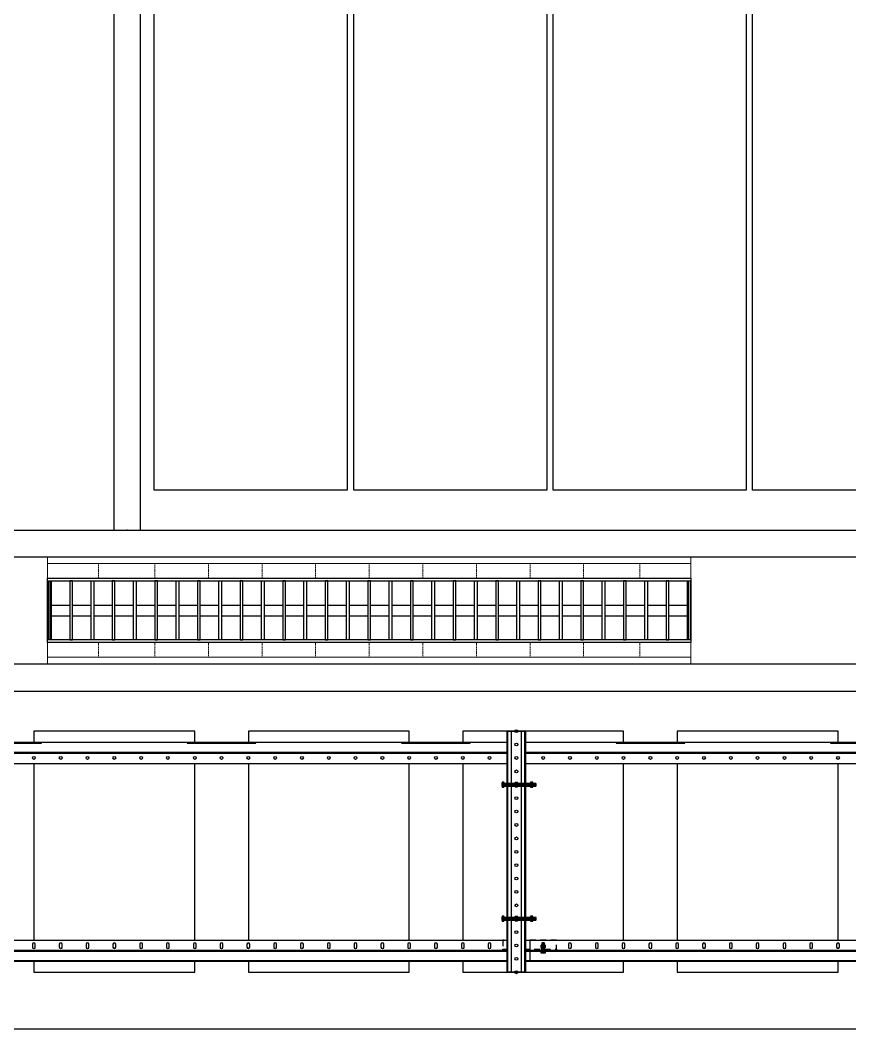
# Model space of a CAD drawing. Header units: millimetres. Extents: x -962357 to -591296, y -223672 to 59420.
# Drawn here: x -730956 to -729408, y -175224 to -173342 of the extents above; entities that cross this region are included whole.
import ezdxf

# ---------------------------------------------------------------- set-up
doc = ezdxf.new("R2010")
doc.units = ezdxf.units.MM
doc.linetypes.add('DPA_Hidden 50', pattern=[3, 2, -1])
doc.linetypes.add('TA_HL_003.00000', pattern=[19.5, 10.65, -8.85])
for name, color, linetype in [('000 - H A T C H', 8, 'Continuous'), ('000 - WIPEOUT', 250, 'Continuous'), ('001 - ASCESSORIES', 251, 'Continuous'), ('A04_TUBE SERIES', 2, 'Continuous'), ('A11_ALU.SOLID SHEET', 2, 'Continuous')]:
    doc.layers.add(name, color=color, linetype=linetype)
doc.layers.add('A-GLAZ-CURT', color=2, linetype='Continuous', lineweight=9)
pattern_1 = [(110, (-0.5, 0), (-0.939693, -0.34202), []), (110, (-0.2012, 0.6409), (-0.939693, -0.34202), [1.25, -0.25, 0, -0.25])]

# ---------------------------------------------------------------- blocks, each defined once
blk = doc.blocks.new('*U4621')
at = {"color": 1}
blk.add_wipeout([(600, -60), (-600, -60), (-600, 60), (600, 60)], dxfattribs=at).dxf.layer = '000 - WIPEOUT'
at = {"layer": '001 - ASCESSORIES', "color": 0}
blk.add_lwpolyline([(600, -60), (-600, -60), (-600, 60), (600, 60)], close=True, dxfattribs=at)
at = {"layer": '001 - ASCESSORIES'}
for points in [[(-593.5, -55), (-598.5, -55), (-598.5, 55), (-593.5, 55)], [(595, -55), (-595, -55), (-595, 55), (595, 55)], [(-558.8, -55), (-553.8, -55), (-553.8, 55), (-558.8, 55)], [(-514, -55), (-519, -55), (-519, 55), (-514, 55)], [(-479.3, -55), (-474.3, -55), (-474.3, 55), (-479.3, 55)], [(-434.6, -55), (-439.6, -55), (-439.6, 55), (-434.6, 55)], [(-399.8, -55), (-394.8, -55), (-394.8, 55), (-399.8, 55)], [(-355.1, -55), (-360.1, -55), (-360.1, 55), (-355.1, 55)], [(-320.4, -55), (-315.4, -55), (-315.4, 55), (-320.4, 55)], [(-275.6, -55), (-280.6, -55), (-280.6, 55), (-275.6, 55)], [(-240.9, -55), (-235.9, -55), (-235.9, 55), (-240.9, 55)], [(-196.2, -55), (-201.2, -55), (-201.2, 55), (-196.2, 55)], [(-161.4, -55), (-156.4, -55), (-156.4, 55), (-161.4, 55)], [(-116.7, -55), (-121.7, -55), (-121.7, 55), (-116.7, 55)], [(-82, -55), (-77, -55), (-77, 55), (-82, 55)], [(-37.2, -55), (-42.2, -55), (-42.2, 55), (-37.2, 55)], [(-2.5, -55), (2.5, -55), (2.5, 55), (-2.5, 55)], [(42.2, -55), (37.2, -55), (37.2, 55), (42.2, 55)], [(77, -55), (82, -55), (82, 55), (77, 55)], [(121.7, -55), (116.7, -55), (116.7, 55), (121.7, 55)], [(156.4, -55), (161.4, -55), (161.4, 55), (156.4, 55)], [(201.2, -55), (196.2, -55), (196.2, 55), (201.2, 55)], [(235.9, -55), (240.9, -55), (240.9, 55), (235.9, 55)], [(280.6, -55), (275.6, -55), (275.6, 55), (280.6, 55)], [(315.4, -55), (320.4, -55), (320.4, 55), (315.4, 55)], [(360.1, -55), (355.1, -55), (355.1, 55), (360.1, 55)], [(394.8, -55), (399.8, -55), (399.8, 55), (394.8, 55)], [(439.6, -55), (434.6, -55), (434.6, 55), (439.6, 55)], [(474.3, -55), (479.3, -55), (479.3, 55), (474.3, 55)], [(519, -55), (514, -55), (514, 55), (519, 55)], [(553.8, -55), (558.8, -55), (558.8, 55), (553.8, 55)], [(598.5, -55), (593.5, -55), (593.5, 55), (598.5, 55)]]:
    blk.add_lwpolyline(points, close=True, dxfattribs=at)
for points in [[(-593.5, 10), (-558.8, 10)], [(-553.8, 10), (-519, 10)], [(-514, 10), (-479.3, 10)], [(-474.3, 10), (-439.6, 10)], [(-434.6, 10), (-399.8, 10)], [(-394.8, 10), (-360.1, 10)], [(-355.1, 10), (-320.4, 10)], [(-315.4, 10), (-280.6, 10)], [(-275.6, 10), (-240.9, 10)], [(-235.9, 10), (-201.2, 10)], [(-196.2, 10), (-161.4, 10)], [(-156.4, 10), (-121.7, 10)], [(-116.7, 10), (-82, 10)], [(-77, 10), (-42.2, 10)], [(-37.2, 10), (-2.5, 10)], [(2.5, 10), (37.2, 10)], [(42.2, 10), (77, 10)], [(82, 10), (116.7, 10)], [(121.7, 10), (156.4, 10)], [(161.4, 10), (196.2, 10)], [(201.2, 10), (235.9, 10)], [(240.9, 10), (275.6, 10)], [(280.6, 10), (315.4, 10)], [(320.4, 10), (355.1, 10)], [(360.1, 10), (394.8, 10)], [(399.8, 10), (434.6, 10)], [(439.6, 10), (474.3, 10)], [(479.3, 10), (514, 10)], [(519, 10), (553.8, 10)], [(558.8, 10), (593.5, 10)], [(-593.5, -10), (-558.8, -10)], [(-553.8, -10), (-519, -10)], [(-514, -10), (-479.3, -10)], [(-474.3, -10), (-439.6, -10)], [(-434.6, -10), (-399.8, -10)], [(-394.8, -10), (-360.1, -10)], [(-355.1, -10), (-320.4, -10)], [(-315.4, -10), (-280.6, -10)], [(-275.6, -10), (-240.9, -10)], [(-235.9, -10), (-201.2, -10)], [(-196.2, -10), (-161.4, -10)], [(-156.4, -10), (-121.7, -10)], [(-116.7, -10), (-82, -10)], [(-77, -10), (-42.2, -10)], [(-37.2, -10), (-2.5, -10)], [(2.5, -10), (37.2, -10)], [(42.2, -10), (77, -10)], [(82, -10), (116.7, -10)], [(121.7, -10), (156.4, -10)], [(161.4, -10), (196.2, -10)], [(201.2, -10), (235.9, -10)], [(240.9, -10), (275.6, -10)], [(280.6, -10), (315.4, -10)], [(320.4, -10), (355.1, -10)], [(360.1, -10), (394.8, -10)], [(399.8, -10), (434.6, -10)], [(439.6, -10), (474.3, -10)], [(479.3, -10), (514, -10)], [(519, -10), (553.8, -10)], [(558.8, -10), (593.5, -10)]]:
    blk.add_lwpolyline(points, dxfattribs=at)
blk = doc.blocks.new('*U4823')
blk.add_attdef('EXTR.OVL-LENGTH_', (-25, -59.1), '', height=5)
blk.add_wipeout([(-25, 25), (25, -25), (25, 15671.5), (-25, 15621.5)]).dxf.layer = '000 - WIPEOUT'
at = {"layer": 'A04_TUBE SERIES', "color": 0}
blk.add_lwpolyline([(-25, 25), (25, -25), (25, 15671.5), (-25, 15621.5)], close=True, dxfattribs=at)
blk = doc.blocks.new('*U4826')
blk.add_attdef('EXTR.OVL-LENGTH_', (-25, -59.1), '', height=5)
blk.add_wipeout([(-25, 25), (25, -25), (25, 15165.5), (-25, 15115.5)]).dxf.layer = '000 - WIPEOUT'
at = {"layer": 'A04_TUBE SERIES', "color": 0}
blk.add_lwpolyline([(-25, 25), (25, -25), (25, 15165.5), (-25, 15115.5)], close=True, dxfattribs=at)
blk = doc.blocks.new('*U4830')
blk.add_attdef('EXTR.OVL-LENGTH_', (-25, -59.1), '', height=5)
blk.add_wipeout([(-25, 0), (25, 0), (25, 1900), (-25, 1900)]).dxf.layer = '000 - WIPEOUT'
blk.add_point((0, 0))
at = {"layer": 'A04_TUBE SERIES', "color": 0}
blk.add_lwpolyline([(-25, 0), (25, 0), (25, 1900), (-25, 1900)], close=True, dxfattribs=at)
blk = doc.blocks.new('*U4729')
at = {"color": 6}
blk.add_point((-37.5, 0), dxfattribs=at)
at = {"color": 3}
for points in [[(-875, 924), (875, 924), (875, 564), (-875, 564)], [(-875, 552), (875, 552), (875, 192), (-875, 192)], [(-875, -192), (875, -192), (875, -552), (-875, -552)], [(-875, -564), (875, -564), (875, -924), (-875, -924)]]:
    blk.add_wipeout(points, dxfattribs=at).dxf.layer = '000 - WIPEOUT'
at = {"layer": 'A11_ALU.SOLID SHEET', "color": 0, "linetype": 'ByBlock'}
for points in [[(875, 564), (-875, 564), (-875, 924), (875, 924)], [(875, 192), (-875, 192), (-875, 552), (875, 552)], [(875, -552), (-875, -552), (-875, -192), (875, -192)], [(875, -924), (-875, -924), (-875, -564), (875, -564)]]:
    blk.add_lwpolyline(points, close=True, dxfattribs=at)
at = {"color": 3}
blk.add_wipeout([(-875, 180), (875, 180), (875, -180), (-875, -180)], dxfattribs=at).dxf.layer = '000 - WIPEOUT'
at = {"layer": 'A11_ALU.SOLID SHEET', "color": 0, "linetype": 'ByBlock'}
blk.add_lwpolyline([(875, -180), (-875, -180), (-875, 180), (875, 180)], close=True, dxfattribs=at)
blk = doc.blocks.new('*U4836')
at = {"layer": 'A04_TUBE SERIES', "color": 0, "linetype": 'ByBlock', "xscale": -1, "rotation": 90}
blk.add_blockref('*U4826', (15418.5, 275), dxfattribs=at)
at = {"layer": 'A04_TUBE SERIES', "color": 0, "linetype": 'ByBlock', "rotation": 270}
blk.add_blockref('*U4823', (25, 25), dxfattribs=at)
at = {"layer": 'A11_ALU.SOLID SHEET', "color": 0, "linetype": 'ByBlock', "rotation": 90}
blk.add_blockref('*U4729', (14446.75, 1250), dxfattribs=at)
at = {"layer": 'A04_TUBE SERIES', "color": 0, "linetype": 'ByBlock'}
blk.add_blockref('*U4830', (13472, 300), dxfattribs=at)
blk = doc.blocks.new('*U4864')
at = {"color": 3}
for points in [[(-225, -5450), (225, -5450), (225, -5750), (-225, -5750)], [(-225, -5850), (225, -5850), (225, -6150), (-225, -6150)], [(-225, -6250), (225, -6250), (225, -6550), (-225, -6550)], [(-225, -6650), (225, -6650), (225, -6950), (-225, -6950)]]:
    blk.add_wipeout(points, dxfattribs=at).dxf.layer = '000 - WIPEOUT'
at = {"layer": 'A11_ALU.SOLID SHEET', "color": 0, "linetype": 'ByBlock'}
for points in [[(-225, -5750), (225, -5750), (225, -5450), (-225, -5450)], [(-225, -6150), (225, -6150), (225, -5850), (-225, -5850)], [(-225, -6550), (225, -6550), (225, -6250), (-225, -6250)], [(-225, -6950), (225, -6950), (225, -6650), (-225, -6650)]]:
    blk.add_lwpolyline(points, close=True, dxfattribs=at)
blk = doc.blocks.new('000 - ASSCESSORIES_FAMELINE_GALV.BRACKET_FITTING_Z-PROFILE_HR-02B_TOP_VIEW')
blk.add_wipeout([(-1200, 39), (1200, 39), (1200, 0), (-1200, 0)]).dxf.layer = '000 - WIPEOUT'
at = {"layer": '001 - ASCESSORIES', "linetype": 'ByBlock'}
blk.add_line((1200, 20.2), (-1200, 20.2), dxfattribs=at)
at = {"layer": '001 - ASCESSORIES'}
blk.add_line((1200, 19), (-1200, 19), dxfattribs=at)
at = {"layer": '001 - ASCESSORIES', "color": 0}
blk.add_lwpolyline([(-1200, 39), (-1200, 19), (1200, 19), (1200, 39)], close=True, dxfattribs=at)
at = {"layer": '001 - ASCESSORIES'}
blk.add_lwpolyline([(-1200, 19), (-1200, 0), (1200, 0), (1200, 19)], close=True, dxfattribs=at)
at = {"layer": '001 - ASCESSORIES', "color": 2}
for points in [[(-864.1, 1.2), (-864.1, 0), (-735.9, 0), (-735.9, 1.2)], [(-464.1, 1.2), (-464.1, 0), (-335.9, 0), (-335.9, 1.2)], [(-64.1, 1.2), (-64.1, 0), (64.1, 0), (64.1, 1.2)], [(335.9, 1.2), (335.9, 0), (464.1, 0), (464.1, 1.2)], [(735.9, 1.2), (735.9, 0), (864.1, 0), (864.1, 1.2)]]:
    blk.add_lwpolyline(points, close=True, dxfattribs=at)
at = {"layer": '001 - ASCESSORIES'}
for centre in [(-750, 29), (-700, 29), (-650, 29), (-600, 29), (-550, 29), (-500, 29), (-450, 29), (-400, 29), (-350, 29), (-300, 29), (-250, 29), (-200, 29), (-150, 29), (-100, 29), (-50, 29), (0, 29), (50, 29), (100, 29), (150, 29), (200, 29), (250, 29), (300, 29), (350, 29), (400, 29), (450, 29), (500, 29), (550, 29), (600, 29), (650, 29), (700, 29), (750, 29)]:
    blk.add_circle(centre, 2.6, dxfattribs=at)
blk = doc.blocks.new('*U4922')
at = {"layer": '001 - ASCESSORIES', "color": 0, "linetype": 'ByBlock'}
blk.add_blockref('000 - ASSCESSORIES_FAMELINE_GALV.BRACKET_FITTING_Z-PROFILE_HR-02B_TOP_VIEW', (-6000, -39), dxfattribs=at)
blk = doc.blocks.new('000 - ASSCESSORIES_FAMELINE_GALV.BRACKET_FITTING_Z-PROFILE_HR-02AA_TOP_VIEW')
blk.add_wipeout([(-1200, 39), (1200, 39), (1200, 0), (-1200, 0)]).dxf.layer = '000 - WIPEOUT'
at = {"layer": '001 - ASCESSORIES', "linetype": 'Continuous'}
for p, q in [((-1200, 39), (1200, 39)), ((-1200, 0), (1200, 0))]:
    blk.add_line(p, q, dxfattribs=at)
at = {"layer": '001 - ASCESSORIES', "color": 1, "linetype": 'ByBlock'}
for p, q in [((-1127.6, 20.2), (-1127.6, 19)), ((-1077.6, 20.2), (-1077.6, 19)), ((-1027.6, 20.2), (-1027.6, 19)), ((-977.6, 20.2), (-977.6, 19)), ((-927.6, 20.2), (-927.6, 19)), ((-877.6, 20.2), (-877.6, 19)), ((-827.6, 20.2), (-827.6, 19)), ((-777.6, 20.2), (-777.6, 19)), ((-727.6, 20.2), (-727.6, 19)), ((-677.6, 20.2), (-677.6, 19)), ((-627.6, 20.2), (-627.6, 19)), ((272.4, 20.2), (272.4, 19)), ((322.4, 20.2), (322.4, 19)), ((372.4, 20.2), (372.4, 19)), ((422.4, 20.2), (422.4, 19)), ((472.4, 20.2), (472.4, 19)), ((522.4, 20.2), (522.4, 19)), ((572.4, 20.2), (572.4, 19)), ((622.4, 20.2), (622.4, 19)), ((672.4, 20.2), (672.4, 19)), ((722.4, 20.2), (722.4, 19)), ((772.4, 20.2), (772.4, 19)), ((822.4, 20.2), (822.4, 19)), ((872.4, 20.2), (872.4, 19)), ((922.4, 20.2), (922.4, 19)), ((972.4, 20.2), (972.4, 19)), ((1022.4, 20.2), (1022.4, 19)), ((1072.4, 20.2), (1072.4, 19)), ((1122.4, 20.2), (1122.4, 19)), ((1172.4, 20.2), (1172.4, 19))]:
    blk.add_line(p, q, dxfattribs=at)
at = {"layer": '001 - ASCESSORIES', "color": 0, "linetype": 'ByBlock'}
blk.add_lwpolyline([(-1200, 39), (1200, 39), (1200, 19), (-1200, 19)], close=True, dxfattribs=at)
at = {"layer": '001 - ASCESSORIES', "color": 1, "linetype": 'ByBlock'}
for points in [[(-1200, 20.2), (-1177.6, 20.2), (-1177.6, 19), (-1200, 19)], [(-1177.6, 20.2), (-1172.4, 20.2), (-1172.4, 19), (-1177.6, 19)], [(-1127.6, 20.2), (-1172.4, 20.2), (-1172.4, 19), (-1127.6, 19)], [(-1127.6, 20.2), (-1122.4, 20.2), (-1122.4, 19), (-1127.6, 19)], [(-1077.6, 20.2), (-1122.4, 20.2), (-1122.4, 19), (-1077.6, 19)], [(-1077.6, 20.2), (-1072.4, 20.2), (-1072.4, 19), (-1077.6, 19)], [(-1027.6, 20.2), (-1072.4, 20.2), (-1072.4, 19), (-1027.6, 19)], [(-1027.6, 20.2), (-1022.4, 20.2), (-1022.4, 19), (-1027.6, 19)], [(-977.6, 20.2), (-1022.4, 20.2), (-1022.4, 19), (-977.6, 19)], [(-977.6, 20.2), (-972.4, 20.2), (-972.4, 19), (-977.6, 19)], [(-927.6, 20.2), (-972.4, 20.2), (-972.4, 19), (-927.6, 19)], [(-927.6, 20.2), (-922.4, 20.2), (-922.4, 19), (-927.6, 19)], [(-877.6, 20.2), (-922.4, 20.2), (-922.4, 19), (-877.6, 19)], [(-877.6, 20.2), (-872.4, 20.2), (-872.4, 19), (-877.6, 19)], [(-827.6, 20.2), (-872.4, 20.2), (-872.4, 19), (-827.6, 19)], [(-827.6, 20.2), (-822.4, 20.2), (-822.4, 19), (-827.6, 19)], [(-777.6, 20.2), (-822.4, 20.2), (-822.4, 19), (-777.6, 19)], [(-777.6, 20.2), (-772.4, 20.2), (-772.4, 19), (-777.6, 19)], [(-727.6, 20.2), (-772.4, 20.2), (-772.4, 19), (-727.6, 19)], [(-727.6, 20.2), (-722.4, 20.2), (-722.4, 19), (-727.6, 19)], [(-677.6, 20.2), (-722.4, 20.2), (-722.4, 19), (-677.6, 19)], [(-677.6, 20.2), (-672.4, 20.2), (-672.4, 19), (-677.6, 19)], [(-627.6, 20.2), (-672.4, 20.2), (-672.4, 19), (-627.6, 19)], [(-627.6, 20.2), (-622.4, 20.2), (-622.4, 19), (-627.6, 19)], [(-577.6, 20.2), (-622.4, 20.2), (-622.4, 19), (-577.6, 19)], [(272.4, 20.2), (227.6, 20.2), (227.6, 19), (272.4, 19)], [(272.4, 20.2), (277.6, 20.2), (277.6, 19), (272.4, 19)], [(322.4, 20.2), (277.6, 20.2), (277.6, 19), (322.4, 19)], [(322.4, 20.2), (327.6, 20.2), (327.6, 19), (322.4, 19)], [(372.4, 20.2), (327.6, 20.2), (327.6, 19), (372.4, 19)], [(372.4, 20.2), (377.6, 20.2), (377.6, 19), (372.4, 19)], [(422.4, 20.2), (377.6, 20.2), (377.6, 19), (422.4, 19)], [(422.4, 20.2), (427.6, 20.2), (427.6, 19), (422.4, 19)], [(472.4, 20.2), (427.6, 20.2), (427.6, 19), (472.4, 19)], [(472.4, 20.2), (477.6, 20.2), (477.6, 19), (472.4, 19)], [(522.4, 20.2), (477.6, 20.2), (477.6, 19), (522.4, 19)], [(522.4, 20.2), (527.6, 20.2), (527.6, 19), (522.4, 19)], [(572.4, 20.2), (527.6, 20.2), (527.6, 19), (572.4, 19)], [(572.4, 20.2), (577.6, 20.2), (577.6, 19), (572.4, 19)], [(622.4, 20.2), (577.6, 20.2), (577.6, 19), (622.4, 19)], [(622.4, 20.2), (627.6, 20.2), (627.6, 19), (622.4, 19)], [(672.4, 20.2), (627.6, 20.2), (627.6, 19), (672.4, 19)], [(672.4, 20.2), (677.6, 20.2), (677.6, 19), (672.4, 19)], [(722.4, 20.2), (677.6, 20.2), (677.6, 19), (722.4, 19)], [(722.4, 20.2), (727.6, 20.2), (727.6, 19), (722.4, 19)], [(772.4, 20.2), (727.6, 20.2), (727.6, 19), (772.4, 19)], [(772.4, 20.2), (777.6, 20.2), (777.6, 19), (772.4, 19)], [(822.4, 20.2), (777.6, 20.2), (777.6, 19), (822.4, 19)], [(822.4, 20.2), (827.6, 20.2), (827.6, 19), (822.4, 19)], [(872.4, 20.2), (827.6, 20.2), (827.6, 19), (872.4, 19)], [(872.4, 20.2), (877.6, 20.2), (877.6, 19), (872.4, 19)], [(922.4, 20.2), (877.6, 20.2), (877.6, 19), (922.4, 19)], [(922.4, 20.2), (927.6, 20.2), (927.6, 19), (922.4, 19)], [(972.4, 20.2), (927.6, 20.2), (927.6, 19), (972.4, 19)], [(972.4, 20.2), (977.6, 20.2), (977.6, 19), (972.4, 19)], [(1022.4, 20.2), (977.6, 20.2), (977.6, 19), (1022.4, 19)], [(1022.4, 20.2), (1027.6, 20.2), (1027.6, 19), (1022.4, 19)], [(1072.4, 20.2), (1027.6, 20.2), (1027.6, 19), (1072.4, 19)], [(1072.4, 20.2), (1077.6, 20.2), (1077.6, 19), (1072.4, 19)], [(1122.4, 20.2), (1077.6, 20.2), (1077.6, 19), (1122.4, 19)], [(1122.4, 20.2), (1127.6, 20.2), (1127.6, 19), (1122.4, 19)], [(1172.4, 20.2), (1127.6, 20.2), (1127.6, 19), (1172.4, 19)], [(1172.4, 20.2), (1177.6, 20.2), (1177.6, 19), (1172.4, 19)], [(1200, 20.2), (1177.6, 20.2), (1177.6, 19), (1200, 19)]]:
    blk.add_lwpolyline(points, close=True, dxfattribs=at)
at = {"layer": '001 - ASCESSORIES'}
blk.add_lwpolyline([(-1200, 19), (1200, 19), (1200, 0), (-1200, 0)], close=True, dxfattribs=at)
for points in [[(-1172.4, 26), (-1172.4, 32, 1), (-1177.6, 32), (-1177.6, 26, 1)], [(-1122.4, 26), (-1122.4, 32, 1), (-1127.6, 32), (-1127.6, 26, 1)], [(-1072.4, 26), (-1072.4, 32, 1), (-1077.6, 32), (-1077.6, 26, 1)], [(-1022.4, 26), (-1022.4, 32, 1), (-1027.6, 32), (-1027.6, 26, 1)], [(-972.4, 26), (-972.4, 32, 1), (-977.6, 32), (-977.6, 26, 1)], [(-922.4, 26), (-922.4, 32, 1), (-927.6, 32), (-927.6, 26, 1)], [(-872.4, 26), (-872.4, 32, 1), (-877.6, 32), (-877.6, 26, 1)], [(-822.4, 26), (-822.4, 32, 1), (-827.6, 32), (-827.6, 26, 1)], [(-772.4, 26), (-772.4, 32, 1), (-777.6, 32), (-777.6, 26, 1)], [(-722.4, 26), (-722.4, 32, 1), (-727.6, 32), (-727.6, 26, 1)], [(-672.4, 26), (-672.4, 32, 1), (-677.6, 32), (-677.6, 26, 1)], [(-622.4, 26), (-622.4, 32, 1), (-627.6, 32), (-627.6, 26, 1)], [(277.6, 26), (277.6, 32, 1), (272.4, 32), (272.4, 26, 1)], [(327.6, 26), (327.6, 32, 1), (322.4, 32), (322.4, 26, 1)], [(377.6, 26), (377.6, 32, 1), (372.4, 32), (372.4, 26, 1)], [(427.6, 26), (427.6, 32, 1), (422.4, 32), (422.4, 26, 1)], [(477.6, 26), (477.6, 32, 1), (472.4, 32), (472.4, 26, 1)], [(527.6, 26), (527.6, 32, 1), (522.4, 32), (522.4, 26, 1)], [(577.6, 26), (577.6, 32, 1), (572.4, 32), (572.4, 26, 1)], [(627.6, 26), (627.6, 32, 1), (622.4, 32), (622.4, 26, 1)], [(677.6, 26), (677.6, 32, 1), (672.4, 32), (672.4, 26, 1)], [(727.6, 26), (727.6, 32, 1), (722.4, 32), (722.4, 26, 1)], [(777.6, 26), (777.6, 32, 1), (772.4, 32), (772.4, 26, 1)], [(827.6, 26), (827.6, 32, 1), (822.4, 32), (822.4, 26, 1)], [(877.6, 26), (877.6, 32, 1), (872.4, 32), (872.4, 26, 1)], [(927.6, 26), (927.6, 32, 1), (922.4, 32), (922.4, 26, 1)], [(977.6, 26), (977.6, 32, 1), (972.4, 32), (972.4, 26, 1)], [(1027.6, 26), (1027.6, 32, 1), (1022.4, 32), (1022.4, 26, 1)], [(1077.6, 26), (1077.6, 32, 1), (1072.4, 32), (1072.4, 26, 1)], [(1127.6, 26), (1127.6, 32, 1), (1122.4, 32), (1122.4, 26, 1)], [(1177.6, 26), (1177.6, 32, 1), (1172.4, 32), (1172.4, 26, 1)]]:
    blk.add_lwpolyline(points, format="xyb", close=True, dxfattribs=at)
at = {"layer": '001 - ASCESSORIES', "color": 2}
blk.add_lwpolyline([(-1200, 1.2), (1200, 1.2), (1200, 0), (-1200, 0)], close=True, dxfattribs=at)
blk = doc.blocks.new('*U4662')
at = {"color": 1}
for p, q in [((-3.5, 4.5), (3.5, 4.5)), ((-3.5, 0), (3.5, 0))]:
    blk.add_line(p, q, dxfattribs=at)
at = {"color": 0}
for points in [[(-2.3, 4.2, 0.249893), (-4.6, 4.2), (-4.6, 0.3, 0.249893), (-2.3, 0.3)], [(2.3, 4.2, 0.062422), (0, 4.5, 0.062422), (-2.3, 4.2), (-2.3, 0.3, 0.061692), (0, 0, 0.061692), (2.3, 0.3)], [(4.6, 4.2, 0.249893), (2.3, 4.2), (2.3, 0.3, 0.249893), (4.6, 0.3)]]:
    blk.add_lwpolyline(points, format="xyb", close=True, dxfattribs=at)
blk = doc.blocks.new('*U4707')
at = {"layer": '000 - H A T C H'}
h = blk.add_hatch(color=250, dxfattribs=at)
h.dxf.hatch_style = 1
edge = h.paths.add_edge_path()
edge.add_line((0.3, 4.6), (4.2, 4.6))
edge.add_arc((2, 3.5), 2.45, 0, 28.0609, ccw=False)
edge.add_line((4.5, 3.5), (4.5, 0))
edge.add_arc((-4.9, 0), 9.36, -0.0239, 0.0239, ccw=False)
edge.add_line((4.5, 0), (4.5, 0))
edge.add_arc((-4.9, 0), 9.36, -0.0239, 0.0239, ccw=False)
edge.add_line((4.5, 0), (4.5, -3.5))
edge.add_arc((2, -3.5), 2.45, -28.0609, 0, ccw=False)
edge.add_line((4.2, -4.6), (0.3, -4.6))
edge.add_arc((2.5, -3.5), 2.45, 180, 208.0609, ccw=False)
edge.add_line((0, -3.5), (0, 3.5))
edge.add_arc((2.5, 3.5), 2.45, 151.9391, 180, ccw=False)
at = {"layer": '001 - ASCESSORIES', "color": 0, "rotation": 270}
blk.add_blockref('*U4662', (0, 0), dxfattribs=at)
blk = doc.blocks.new('*U4682')
at = {"color": 1}
for p, q in [((-3.5, 3.5), (3.5, 3.5)), ((-3.5, 0), (3.5, 0))]:
    blk.add_line(p, q, dxfattribs=at)
at = {"color": 0}
for points in [[(-2.3, 3.2, 0.249855), (-4.6, 3.2), (-4.6, 0.3, 0.249855), (-2.3, 0.3)], [(2.3, 3.2, 0.062432), (0, 3.5, 0.062432), (-2.3, 3.2), (-2.3, 0.3, 0.061701), (0, 0, 0.061701), (2.3, 0.3)], [(4.6, 3.2, 0.249855), (2.3, 3.2), (2.3, 0.3, 0.249855), (4.6, 0.3)]]:
    blk.add_lwpolyline(points, format="xyb", close=True, dxfattribs=at)
blk = doc.blocks.new('*U4688')
at = {"layer": '000 - H A T C H'}
h = blk.add_hatch(dxfattribs=at)
h.set_pattern_fill('ANSI35', color=8, scale=4, angle=65)
h.set_pattern_definition(pattern_1)
h.paths.add_polyline_path([(0, -2.5), (14.5, -2.5), (14.5, 2.5), (0, 2.5)])
at = {"color": 8}
blk.add_line((14.5, -2.5), (14.5, 2.5), dxfattribs=at)
at = {"color": 1}
blk.add_lwpolyline([(14.5, 2.5), (0, 2.5), (0, -2.5), (14.5, -2.5), (15, -2), (15, 2)], close=True, dxfattribs=at)
blk = doc.blocks.new('*U4699')
at = {"layer": '000 - H A T C H'}
h = blk.add_hatch(color=250, dxfattribs=at)
h.dxf.hatch_style = 1
edge = h.paths.add_edge_path()
edge.add_line((-0.3, -4.6), (-3.2, -4.6))
edge.add_arc((-1, -3.5), 2.45, 180, 208.0569, ccw=False)
edge.add_line((-3.5, -3.5), (-3.5, 0))
edge.add_arc((5.9, 0), 9.36, 179.9761, 180.0239, ccw=False)
edge.add_line((-3.5, 0), (-3.5, 0))
edge.add_arc((5.9, 0), 9.36, 179.9761, 180.0239, ccw=False)
edge.add_line((-3.5, 0), (-3.5, 3.5))
edge.add_arc((-1, 3.5), 2.45, 151.9431, 180, ccw=False)
edge.add_line((-3.2, 4.6), (-0.3, 4.6))
edge.add_arc((-2.5, 3.5), 2.45, 360, 388.0569, ccw=False)
edge.add_line((0, 3.5), (0, -3.5))
edge.add_arc((-2.5, -3.5), 2.45, 331.9431, 360, ccw=False)
blk.add_blockref('*U4688', (0, 0))
at = {"layer": '001 - ASCESSORIES', "rotation": 90}
blk.add_blockref('*U4682', (0, 0), dxfattribs=at)
blk = doc.blocks.new('000 - ASSCESSORIES_FAMELINE_GALV._SPICE-FOR_HR-02A_TOP_VIEW')
at = {"layer": '001 - ASCESSORIES', "color": 0, "linetype": 'ByBlock'}
blk.add_lwpolyline([(-50, 0), (50, 0), (50, 18.8), (-50, 18.8)], close=True, dxfattribs=at)
at = {"layer": '001 - ASCESSORIES', "linetype": 'ByBlock'}
blk.add_lwpolyline([(-50, 2), (50, 2), (50, 0), (-50, 0)], close=True, dxfattribs=at)
at = {"layer": '001 - ASCESSORIES', "color": 1}
for points in [[(-32.6, 2), (-17.4, 2), (-17.4, 0), (-32.6, 0)], [(22.4, 2), (27.6, 2), (27.6, 0), (22.4, 0)]]:
    blk.add_lwpolyline(points, close=True, dxfattribs=at)
blk = doc.blocks.new('*U4921')
at = {"layer": '001 - ASCESSORIES', "linetype": 'ByBlock', "rotation": 180}
blk.add_blockref('000 - ASSCESSORIES_FAMELINE_GALV.BRACKET_FITTING_Z-PROFILE_HR-02AA_TOP_VIEW', (-7200, 39), dxfattribs=at)
blk.add_blockref('000 - ASSCESSORIES_FAMELINE_GALV.BRACKET_FITTING_Z-PROFILE_HR-02AA_TOP_VIEW', (-4800, 39), dxfattribs=at)
at = {"layer": '001 - ASCESSORIES', "rotation": 270}
for name, p in [('*U4699', (-6025, 20)), ('*U4707', (-6025, 13.6))]:
    blk.add_blockref(name, p, dxfattribs=at)
for name, p in [('*U4699', (-5975, 20)), ('*U4707', (-5975, 13.6))]:
    blk.add_blockref(name, p, dxfattribs=at)
at = {"layer": '001 - ASCESSORIES', "linetype": 'TA_HL_003.00000', "rotation": 180}
blk.add_blockref('000 - ASSCESSORIES_FAMELINE_GALV._SPICE-FOR_HR-02A_TOP_VIEW', (-6000, 18.8), dxfattribs=at)
blk = doc.blocks.new('*U4934')
at = {"color": 6}
blk.add_wipeout([(225, -17), (-225, -17), (-225, 17), (225, 17)], dxfattribs=at).dxf.layer = '000 - WIPEOUT'
at = {"layer": '001 - ASCESSORIES', "color": 0, "linetype": 'ByBlock'}
for p, q in [((225, 15.8), (-225, 15.8)), ((225, -15.8), (-225, -15.8))]:
    blk.add_line(p, q, dxfattribs=at)
at = {"layer": '001 - ASCESSORIES', "color": 1}
blk.add_lwpolyline([(225, 17), (225, -17), (-225, -17), (-225, 17)], close=True, dxfattribs=at)
at = {"layer": '001 - ASCESSORIES', "color": 0, "linetype": 'ByBlock'}
for points in [[(-225, 17), (-225, 9), (225, 9), (225, 17)], [(-225, -9), (-225, -17), (225, -17), (225, -9)]]:
    blk.add_lwpolyline(points, close=True, dxfattribs=at)
at = {"layer": '001 - ASCESSORIES', "color": 1, "linetype": 'Continuous'}
for centre in [(-225, 0), (-200, 0), (-175, 0), (-150, 0), (-125, 0), (-100, 0), (-75, 0), (-50, 0), (-25, 0), (0, 0), (25, 0), (50, 0), (75, 0), (100, 0), (125, 0), (150, 0), (175, 0), (200, 0), (225, 0)]:
    blk.add_circle(centre, 2.6, dxfattribs=at)
blk = doc.blocks.new('*U4663')
at = {"layer": '001 - ASCESSORIES', "color": 0}
blk.add_lwpolyline([(4.6, 0), (2.3, 4), (-2.3, 4), (-4.6, 0), (-2.3, -4), (2.3, -4)], close=True, dxfattribs=at)
at = {"layer": '001 - ASCESSORIES', "color": 8}
blk.add_circle((0, 0), 3.85, dxfattribs=at)
at = {"layer": '001 - ASCESSORIES', "color": 0}
blk.add_circle((0, 0), 2.6, dxfattribs=at)
blk = doc.blocks.new('*U4664')
at = {"layer": '000 - H A T C H'}
h = blk.add_hatch(color=250, dxfattribs=at)
h.dxf.hatch_style = 1
h.paths.add_polyline_path([(4, -2.3), (4, 2.3), (0, 4.6), (-4, 2.3), (-4, -2.3), (0, -4.6)])
h.paths.add_polyline_path([(0, -2.6, -1), (0, 2.6, -1)], flags=16)
at = {"layer": '001 - ASCESSORIES', "color": 0, "rotation": 270}
blk.add_blockref('*U4663', (0, 0), dxfattribs=at)
blk = doc.blocks.new('*U4696')
at = {"layer": '000 - H A T C H'}
h = blk.add_hatch(dxfattribs=at)
h.set_pattern_fill('ANSI35', color=8, scale=4, angle=65)
h.set_pattern_definition(pattern_1)
h.paths.add_polyline_path([(0, -2.5), (59.5, -2.5), (59.5, 2.5), (0, 2.5)])
at = {"color": 8}
blk.add_line((59.5, -2.5), (59.5, 2.5), dxfattribs=at)
at = {"color": 1}
blk.add_lwpolyline([(59.5, 2.5), (0, 2.5), (0, -2.5), (59.5, -2.5), (60, -2), (60, 2)], close=True, dxfattribs=at)
blk = doc.blocks.new('*U4748')
at = {"layer": '000 - H A T C H'}
h = blk.add_hatch(color=250, dxfattribs=at)
h.dxf.hatch_style = 1
edge = h.paths.add_edge_path()
edge.add_line((-0.3, -4.6), (-3.2, -4.6))
edge.add_arc((-1, -3.5), 2.45, 180, 208.0569, ccw=False)
edge.add_line((-3.5, -3.5), (-3.5, 0))
edge.add_arc((5.9, 0), 9.36, 179.9761, 180.0239, ccw=False)
edge.add_line((-3.5, 0), (-3.5, 0))
edge.add_arc((5.9, 0), 9.36, 179.9761, 180.0239, ccw=False)
edge.add_line((-3.5, 0), (-3.5, 3.5))
edge.add_arc((-1, 3.5), 2.45, 151.9431, 180, ccw=False)
edge.add_line((-3.2, 4.6), (-0.3, 4.6))
edge.add_arc((-2.5, 3.5), 2.45, 360, 388.0569, ccw=False)
edge.add_line((0, 3.5), (0, -3.5))
edge.add_arc((-2.5, -3.5), 2.45, 331.9431, 360, ccw=False)
blk.add_blockref('*U4696', (0, 0))
at = {"layer": '001 - ASCESSORIES', "rotation": 90}
blk.add_blockref('*U4682', (0, 0), dxfattribs=at)
blk = doc.blocks.new('*U4821')
at = {"layer": '001 - ASCESSORIES'}
blk.add_blockref('*U4748', (-23, 0), dxfattribs=at)
at = {"layer": '001 - ASCESSORIES', "color": 2}
for rotation in [90, 90, 270, 270]:
    blk.add_blockref('*U4664', (0, 0), dxfattribs=dict(at, rotation=rotation))
at = {"layer": '001 - ASCESSORIES', "color": 1}
blk.add_blockref('*U4707', (26.2, 0), dxfattribs=at)
blk = doc.blocks.new('*U4956')
blk.add_lwpolyline([(-1246.6, 550), (17930.3, 550), (17930.3, 4315), (-1246.6, 4315)], close=True)
blk.add_blockref('*U4621', (14375.5, 1331))
at = {"layer": 'A11_ALU.SOLID SHEET', "color": 0, "linetype": 'ByBlock', "rotation": 90}
blk.add_blockref('*U4864', (8300, 880.5), dxfattribs=at)
at = {"layer": '001 - ASCESSORIES', "linetype": 'ByBlock', "rotation": 180}
for name, p in [('*U4922', (8500, 1045.5)), ('*U4921', (8675, 715.2))]:
    blk.add_blockref(name, p, dxfattribs=at)
at = {"layer": 'A11_ALU.SOLID SHEET'}
blk.add_blockref('*U4836', (451.8, 1180.5), dxfattribs=at)
at = {"layer": '001 - ASCESSORIES', "linetype": 'ByBlock', "rotation": 270}
blk.add_blockref('*U4934', (14650, 880.5), dxfattribs=at)
at = {"layer": '001 - ASCESSORIES', "linetype": 'ByBlock'}
for p in [(14650, 1005.5), (14650, 755.5)]:
    blk.add_blockref('*U4821', p, dxfattribs=at)
blk = doc.blocks.new('DPA_CP_Metal Ceiling Luminaire2 - Linear Luminaire-V62-4160-01 UPPER PLATFORM LEVEL - REFLECTED CEILING PLAN')
at = {"layer": 'A-GLAZ-CURT'}
for p, q in [((-742907, 7249), (-741707, 7249)), ((-742907, 7249), (-742907, 6974)), ((-741707, 7249), (-742907, 7249)), ((-742907, 7249), (-741707, 7249)), ((-741707, 6974), (-741707, 7249)), ((-742907, 7211.5), (-742907, 6974)), ((-741707, 7211.5), (-741707, 6974)), ((-742907, 7199), (-741707, 7199)), ((-742907, 7024), (-741707, 7024)), ((-741707, 6974), (-742907, 6974)), ((-741707, 6974), (-742907, 6974)), ((-742907, 6974), (-741707, 6974))]:
    blk.add_line(p, q, dxfattribs=at)
at = {"layer": 'A-GLAZ-CURT', "linetype": 'DPA_Hidden 50'}
for p, q in [((-742812, 7199), (-742812, 7024)), ((-742707, 7199), (-742707, 7024)), ((-742607, 7199), (-742607, 7024)), ((-742507, 7199), (-742507, 7024)), ((-742407, 7199), (-742407, 7024)), ((-742307, 7199), (-742307, 7024)), ((-742207, 7199), (-742207, 7024)), ((-742107, 7199), (-742107, 7024)), ((-742007, 7199), (-742007, 7024)), ((-741907, 7199), (-741907, 7024)), ((-741802, 7199), (-741802, 7024))]:
    blk.add_line(p, q, dxfattribs=at)
blk = doc.blocks.new('*U453')
at = {"color": 1}
blk.add_wipeout([(600, -60), (-600, -60), (-600, 60), (600, 60)], dxfattribs=at).dxf.layer = '000 - WIPEOUT'
at = {"layer": '001 - ASCESSORIES', "color": 0}
blk.add_lwpolyline([(600, -60), (-600, -60), (-600, 60), (600, 60)], close=True, dxfattribs=at)
at = {"layer": '001 - ASCESSORIES'}
for points in [[(-593.5, -55), (-598.5, -55), (-598.5, 55), (-593.5, 55)], [(595, -55), (-595, -55), (-595, 55), (595, 55)], [(-558.8, -55), (-553.8, -55), (-553.8, 55), (-558.8, 55)], [(-514, -55), (-519, -55), (-519, 55), (-514, 55)], [(-479.3, -55), (-474.3, -55), (-474.3, 55), (-479.3, 55)], [(-434.6, -55), (-439.6, -55), (-439.6, 55), (-434.6, 55)], [(-399.8, -55), (-394.8, -55), (-394.8, 55), (-399.8, 55)], [(-355.1, -55), (-360.1, -55), (-360.1, 55), (-355.1, 55)], [(-320.4, -55), (-315.4, -55), (-315.4, 55), (-320.4, 55)], [(-275.6, -55), (-280.6, -55), (-280.6, 55), (-275.6, 55)], [(-240.9, -55), (-235.9, -55), (-235.9, 55), (-240.9, 55)], [(-196.2, -55), (-201.2, -55), (-201.2, 55), (-196.2, 55)], [(-161.4, -55), (-156.4, -55), (-156.4, 55), (-161.4, 55)], [(-116.7, -55), (-121.7, -55), (-121.7, 55), (-116.7, 55)], [(-82, -55), (-77, -55), (-77, 55), (-82, 55)], [(-37.2, -55), (-42.2, -55), (-42.2, 55), (-37.2, 55)], [(-2.5, -55), (2.5, -55), (2.5, 55), (-2.5, 55)], [(42.2, -55), (37.2, -55), (37.2, 55), (42.2, 55)], [(77, -55), (82, -55), (82, 55), (77, 55)], [(121.7, -55), (116.7, -55), (116.7, 55), (121.7, 55)], [(156.4, -55), (161.4, -55), (161.4, 55), (156.4, 55)], [(201.2, -55), (196.2, -55), (196.2, 55), (201.2, 55)], [(235.9, -55), (240.9, -55), (240.9, 55), (235.9, 55)], [(280.6, -55), (275.6, -55), (275.6, 55), (280.6, 55)], [(315.4, -55), (320.4, -55), (320.4, 55), (315.4, 55)], [(360.1, -55), (355.1, -55), (355.1, 55), (360.1, 55)], [(394.8, -55), (399.8, -55), (399.8, 55), (394.8, 55)], [(439.6, -55), (434.6, -55), (434.6, 55), (439.6, 55)], [(474.3, -55), (479.3, -55), (479.3, 55), (474.3, 55)], [(519, -55), (514, -55), (514, 55), (519, 55)], [(553.8, -55), (558.8, -55), (558.8, 55), (553.8, 55)], [(598.5, -55), (593.5, -55), (593.5, 55), (598.5, 55)]]:
    blk.add_lwpolyline(points, close=True, dxfattribs=at)
for points in [[(-593.5, 10), (-558.8, 10)], [(-553.8, 10), (-519, 10)], [(-514, 10), (-479.3, 10)], [(-474.3, 10), (-439.6, 10)], [(-434.6, 10), (-399.8, 10)], [(-394.8, 10), (-360.1, 10)], [(-355.1, 10), (-320.4, 10)], [(-315.4, 10), (-280.6, 10)], [(-275.6, 10), (-240.9, 10)], [(-235.9, 10), (-201.2, 10)], [(-196.2, 10), (-161.4, 10)], [(-156.4, 10), (-121.7, 10)], [(-116.7, 10), (-82, 10)], [(-77, 10), (-42.2, 10)], [(-37.2, 10), (-2.5, 10)], [(2.5, 10), (37.2, 10)], [(42.2, 10), (77, 10)], [(82, 10), (116.7, 10)], [(121.7, 10), (156.4, 10)], [(161.4, 10), (196.2, 10)], [(201.2, 10), (235.9, 10)], [(240.9, 10), (275.6, 10)], [(280.6, 10), (315.4, 10)], [(320.4, 10), (355.1, 10)], [(360.1, 10), (394.8, 10)], [(399.8, 10), (434.6, 10)], [(439.6, 10), (474.3, 10)], [(479.3, 10), (514, 10)], [(519, 10), (553.8, 10)], [(558.8, 10), (593.5, 10)], [(-593.5, -10), (-558.8, -10)], [(-553.8, -10), (-519, -10)], [(-514, -10), (-479.3, -10)], [(-474.3, -10), (-439.6, -10)], [(-434.6, -10), (-399.8, -10)], [(-394.8, -10), (-360.1, -10)], [(-355.1, -10), (-320.4, -10)], [(-315.4, -10), (-280.6, -10)], [(-275.6, -10), (-240.9, -10)], [(-235.9, -10), (-201.2, -10)], [(-196.2, -10), (-161.4, -10)], [(-156.4, -10), (-121.7, -10)], [(-116.7, -10), (-82, -10)], [(-77, -10), (-42.2, -10)], [(-37.2, -10), (-2.5, -10)], [(2.5, -10), (37.2, -10)], [(42.2, -10), (77, -10)], [(82, -10), (116.7, -10)], [(121.7, -10), (156.4, -10)], [(161.4, -10), (196.2, -10)], [(201.2, -10), (235.9, -10)], [(240.9, -10), (275.6, -10)], [(280.6, -10), (315.4, -10)], [(320.4, -10), (355.1, -10)], [(360.1, -10), (394.8, -10)], [(399.8, -10), (434.6, -10)], [(439.6, -10), (474.3, -10)], [(479.3, -10), (514, -10)], [(519, -10), (553.8, -10)], [(558.8, -10), (593.5, -10)]]:
    blk.add_lwpolyline(points, dxfattribs=at)
blk = doc.blocks.new('*U702')
at = {"color": 3}
for points in [[(-225, -5450), (225, -5450), (225, -5750), (-225, -5750)], [(-225, -5850), (225, -5850), (225, -6150), (-225, -6150)], [(-225, -6250), (225, -6250), (225, -6550), (-225, -6550)], [(-225, -6650), (225, -6650), (225, -6950), (-225, -6950)]]:
    blk.add_wipeout(points, dxfattribs=at).dxf.layer = '000 - WIPEOUT'
at = {"layer": 'A11_ALU.SOLID SHEET', "color": 0, "linetype": 'ByBlock'}
for points in [[(-225, -5750), (225, -5750), (225, -5450), (-225, -5450)], [(-225, -6150), (225, -6150), (225, -5850), (-225, -5850)], [(-225, -6550), (225, -6550), (225, -6250), (-225, -6250)], [(-225, -6950), (225, -6950), (225, -6650), (-225, -6650)]]:
    blk.add_lwpolyline(points, close=True, dxfattribs=at)
blk = doc.blocks.new('*U536')
at = {"layer": '001 - ASCESSORIES', "color": 0, "linetype": 'ByBlock'}
blk.add_blockref('000 - ASSCESSORIES_FAMELINE_GALV.BRACKET_FITTING_Z-PROFILE_HR-02B_TOP_VIEW', (-6000, -39), dxfattribs=at)
blk = doc.blocks.new('*U349')
at = {"color": 1}
for p, q in [((-3.5, 4.5), (3.5, 4.5)), ((-3.5, 0), (3.5, 0))]:
    blk.add_line(p, q, dxfattribs=at)
at = {"color": 0}
for points in [[(-2.3, 4.2, 0.249893), (-4.6, 4.2), (-4.6, 0.3, 0.249893), (-2.3, 0.3)], [(2.3, 4.2, 0.062422), (0, 4.5, 0.062422), (-2.3, 4.2), (-2.3, 0.3, 0.061692), (0, 0, 0.061692), (2.3, 0.3)], [(4.6, 4.2, 0.249893), (2.3, 4.2), (2.3, 0.3, 0.249893), (4.6, 0.3)]]:
    blk.add_lwpolyline(points, format="xyb", close=True, dxfattribs=at)
blk = doc.blocks.new('*U667')
at = {"layer": '000 - H A T C H'}
h = blk.add_hatch(color=250, dxfattribs=at)
h.dxf.hatch_style = 1
edge = h.paths.add_edge_path()
edge.add_line((0.3, 4.6), (4.2, 4.6))
edge.add_arc((2, 3.5), 2.45, 0, 28.0609, ccw=False)
edge.add_line((4.5, 3.5), (4.5, 0))
edge.add_arc((-4.9, 0), 9.36, -0.0239, 0.0239, ccw=False)
edge.add_line((4.5, 0), (4.5, 0))
edge.add_arc((-4.9, 0), 9.36, -0.0239, 0.0239, ccw=False)
edge.add_line((4.5, 0), (4.5, -3.5))
edge.add_arc((2, -3.5), 2.45, -28.0609, 0, ccw=False)
edge.add_line((4.2, -4.6), (0.3, -4.6))
edge.add_arc((2.5, -3.5), 2.45, 180, 208.0609, ccw=False)
edge.add_line((0, -3.5), (0, 3.5))
edge.add_arc((2.5, 3.5), 2.45, 151.9391, 180, ccw=False)
at = {"layer": '001 - ASCESSORIES', "color": 0, "rotation": 270}
blk.add_blockref('*U349', (0, 0), dxfattribs=at)
blk = doc.blocks.new('*U351')
at = {"color": 1}
for p, q in [((-3.5, 3.5), (3.5, 3.5)), ((-3.5, 0), (3.5, 0))]:
    blk.add_line(p, q, dxfattribs=at)
at = {"color": 0}
for points in [[(-2.3, 3.2, 0.249855), (-4.6, 3.2), (-4.6, 0.3, 0.249855), (-2.3, 0.3)], [(2.3, 3.2, 0.062432), (0, 3.5, 0.062432), (-2.3, 3.2), (-2.3, 0.3, 0.061701), (0, 0, 0.061701), (2.3, 0.3)], [(4.6, 3.2, 0.249855), (2.3, 3.2), (2.3, 0.3, 0.249855), (4.6, 0.3)]]:
    blk.add_lwpolyline(points, format="xyb", close=True, dxfattribs=at)
blk = doc.blocks.new('*U357')
at = {"layer": '000 - H A T C H'}
h = blk.add_hatch(dxfattribs=at)
h.set_pattern_fill('ANSI35', color=8, scale=4, angle=65)
h.set_pattern_definition(pattern_1)
h.paths.add_polyline_path([(0, -2.5), (14.5, -2.5), (14.5, 2.5), (0, 2.5)])
at = {"color": 8}
blk.add_line((14.5, -2.5), (14.5, 2.5), dxfattribs=at)
at = {"color": 1}
blk.add_lwpolyline([(14.5, 2.5), (0, 2.5), (0, -2.5), (14.5, -2.5), (15, -2), (15, 2)], close=True, dxfattribs=at)
blk = doc.blocks.new('*U666')
at = {"layer": '000 - H A T C H'}
h = blk.add_hatch(color=250, dxfattribs=at)
h.dxf.hatch_style = 1
edge = h.paths.add_edge_path()
edge.add_line((-0.3, -4.6), (-3.2, -4.6))
edge.add_arc((-1, -3.5), 2.45, 180, 208.0569, ccw=False)
edge.add_line((-3.5, -3.5), (-3.5, 0))
edge.add_arc((5.9, 0), 9.36, 179.9761, 180.0239, ccw=False)
edge.add_line((-3.5, 0), (-3.5, 0))
edge.add_arc((5.9, 0), 9.36, 179.9761, 180.0239, ccw=False)
edge.add_line((-3.5, 0), (-3.5, 3.5))
edge.add_arc((-1, 3.5), 2.45, 151.9431, 180, ccw=False)
edge.add_line((-3.2, 4.6), (-0.3, 4.6))
edge.add_arc((-2.5, 3.5), 2.45, 360, 388.0569, ccw=False)
edge.add_line((0, 3.5), (0, -3.5))
edge.add_arc((-2.5, -3.5), 2.45, 331.9431, 360, ccw=False)
blk.add_blockref('*U357', (0, 0))
at = {"layer": '001 - ASCESSORIES', "rotation": 90}
blk.add_blockref('*U351', (0, 0), dxfattribs=at)
blk = doc.blocks.new('*U535')
at = {"layer": '001 - ASCESSORIES', "linetype": 'ByBlock', "rotation": 180}
blk.add_blockref('000 - ASSCESSORIES_FAMELINE_GALV.BRACKET_FITTING_Z-PROFILE_HR-02AA_TOP_VIEW', (-7200, 39), dxfattribs=at)
blk.add_blockref('000 - ASSCESSORIES_FAMELINE_GALV.BRACKET_FITTING_Z-PROFILE_HR-02AA_TOP_VIEW', (-4800, 39), dxfattribs=at)
at = {"layer": '001 - ASCESSORIES', "rotation": 270}
for name, p in [('*U666', (-6025, 20)), ('*U667', (-6025, 13.6))]:
    blk.add_blockref(name, p, dxfattribs=at)
for name, p in [('*U666', (-5975, 20)), ('*U667', (-5975, 13.6))]:
    blk.add_blockref(name, p, dxfattribs=at)
at = {"layer": '001 - ASCESSORIES', "linetype": 'TA_HL_003.00000', "rotation": 180}
blk.add_blockref('000 - ASSCESSORIES_FAMELINE_GALV._SPICE-FOR_HR-02A_TOP_VIEW', (-6000, 18.8), dxfattribs=at)
blk = doc.blocks.new('*U548')
at = {"color": 6}
blk.add_wipeout([(225, -17), (-225, -17), (-225, 17), (225, 17)], dxfattribs=at).dxf.layer = '000 - WIPEOUT'
at = {"layer": '001 - ASCESSORIES', "color": 0, "linetype": 'ByBlock'}
for p, q in [((225, 15.8), (-225, 15.8)), ((225, -15.8), (-225, -15.8))]:
    blk.add_line(p, q, dxfattribs=at)
at = {"layer": '001 - ASCESSORIES', "color": 1}
blk.add_lwpolyline([(225, 17), (225, -17), (-225, -17), (-225, 17)], close=True, dxfattribs=at)
at = {"layer": '001 - ASCESSORIES', "color": 0, "linetype": 'ByBlock'}
for points in [[(-225, 17), (-225, 9), (225, 9), (225, 17)], [(-225, -9), (-225, -17), (225, -17), (225, -9)]]:
    blk.add_lwpolyline(points, close=True, dxfattribs=at)
at = {"layer": '001 - ASCESSORIES', "color": 1, "linetype": 'Continuous'}
for centre in [(-225, 0), (-200, 0), (-175, 0), (-150, 0), (-125, 0), (-100, 0), (-75, 0), (-50, 0), (-25, 0), (0, 0), (25, 0), (50, 0), (75, 0), (100, 0), (125, 0), (150, 0), (175, 0), (200, 0), (225, 0)]:
    blk.add_circle(centre, 2.6, dxfattribs=at)
blk = doc.blocks.new('*U350')
at = {"layer": '001 - ASCESSORIES', "color": 0}
blk.add_lwpolyline([(4.6, 0), (2.3, 4), (-2.3, 4), (-4.6, 0), (-2.3, -4), (2.3, -4)], close=True, dxfattribs=at)
at = {"layer": '001 - ASCESSORIES', "color": 8}
blk.add_circle((0, 0), 3.85, dxfattribs=at)
at = {"layer": '001 - ASCESSORIES', "color": 0}
blk.add_circle((0, 0), 2.6, dxfattribs=at)
blk = doc.blocks.new('*U671')
at = {"layer": '000 - H A T C H'}
h = blk.add_hatch(color=250, dxfattribs=at)
h.dxf.hatch_style = 1
h.paths.add_polyline_path([(4, -2.3), (4, 2.3), (0, 4.6), (-4, 2.3), (-4, -2.3), (0, -4.6)])
h.paths.add_polyline_path([(0, -2.6, -1), (0, 2.6, -1)], flags=16)
at = {"layer": '001 - ASCESSORIES', "color": 0, "rotation": 270}
blk.add_blockref('*U350', (0, 0), dxfattribs=at)
blk = doc.blocks.new('*U365')
at = {"layer": '000 - H A T C H'}
h = blk.add_hatch(dxfattribs=at)
h.set_pattern_fill('ANSI35', color=8, scale=4, angle=65)
h.set_pattern_definition(pattern_1)
h.paths.add_polyline_path([(0, -2.5), (59.5, -2.5), (59.5, 2.5), (0, 2.5)])
at = {"color": 8}
blk.add_line((59.5, -2.5), (59.5, 2.5), dxfattribs=at)
at = {"color": 1}
blk.add_lwpolyline([(59.5, 2.5), (0, 2.5), (0, -2.5), (59.5, -2.5), (60, -2), (60, 2)], close=True, dxfattribs=at)
blk = doc.blocks.new('*U583')
at = {"layer": '000 - H A T C H'}
h = blk.add_hatch(color=250, dxfattribs=at)
h.dxf.hatch_style = 1
edge = h.paths.add_edge_path()
edge.add_line((-0.3, -4.6), (-3.2, -4.6))
edge.add_arc((-1, -3.5), 2.45, 180, 208.0569, ccw=False)
edge.add_line((-3.5, -3.5), (-3.5, 0))
edge.add_arc((5.9, 0), 9.36, 179.9761, 180.0239, ccw=False)
edge.add_line((-3.5, 0), (-3.5, 0))
edge.add_arc((5.9, 0), 9.36, 179.9761, 180.0239, ccw=False)
edge.add_line((-3.5, 0), (-3.5, 3.5))
edge.add_arc((-1, 3.5), 2.45, 151.9431, 180, ccw=False)
edge.add_line((-3.2, 4.6), (-0.3, 4.6))
edge.add_arc((-2.5, 3.5), 2.45, 360, 388.0569, ccw=False)
edge.add_line((0, 3.5), (0, -3.5))
edge.add_arc((-2.5, -3.5), 2.45, 331.9431, 360, ccw=False)
blk.add_blockref('*U365', (0, 0))
at = {"layer": '001 - ASCESSORIES', "rotation": 90}
blk.add_blockref('*U351', (0, 0), dxfattribs=at)
blk = doc.blocks.new('*U686')
at = {"layer": '001 - ASCESSORIES'}
blk.add_blockref('*U583', (-23, 0), dxfattribs=at)
at = {"layer": '001 - ASCESSORIES', "color": 2}
for rotation in [90, 90, 270, 270]:
    blk.add_blockref('*U671', (0, 0), dxfattribs=dict(at, rotation=rotation))
at = {"layer": '001 - ASCESSORIES', "color": 1}
blk.add_blockref('*U667', (26.2, 0), dxfattribs=at)
blk = doc.blocks.new('*U467')
blk.add_attdef('EXTR.OVL-LENGTH_', (-25, -59.1), '', height=5)
blk.add_wipeout([(-25, 25), (25, -25), (25, 15671.5), (-25, 15621.5)]).dxf.layer = '000 - WIPEOUT'
at = {"layer": 'A04_TUBE SERIES', "color": 0}
blk.add_lwpolyline([(-25, 25), (25, -25), (25, 15671.5), (-25, 15621.5)], close=True, dxfattribs=at)
blk = doc.blocks.new('*U463')
blk.add_attdef('EXTR.OVL-LENGTH_', (-25, -59.1), '', height=5)
blk.add_wipeout([(-25, 25), (25, -25), (25, 15165.5), (-25, 15115.5)]).dxf.layer = '000 - WIPEOUT'
at = {"layer": 'A04_TUBE SERIES', "color": 0}
blk.add_lwpolyline([(-25, 25), (25, -25), (25, 15165.5), (-25, 15115.5)], close=True, dxfattribs=at)
blk = doc.blocks.new('*U471')
blk.add_attdef('EXTR.OVL-LENGTH_', (-25, -59.1), '', height=5)
blk.add_wipeout([(-25, 0), (25, 0), (25, 1900), (-25, 1900)]).dxf.layer = '000 - WIPEOUT'
blk.add_point((0, 0))
at = {"layer": 'A04_TUBE SERIES', "color": 0}
blk.add_lwpolyline([(-25, 0), (25, 0), (25, 1900), (-25, 1900)], close=True, dxfattribs=at)
blk = doc.blocks.new('*U674')
at = {"color": 6}
blk.add_point((-37.5, 0), dxfattribs=at)
at = {"color": 3}
for points in [[(-875, 924), (875, 924), (875, 564), (-875, 564)], [(-875, 552), (875, 552), (875, 192), (-875, 192)], [(-875, -192), (875, -192), (875, -552), (-875, -552)], [(-875, -564), (875, -564), (875, -924), (-875, -924)]]:
    blk.add_wipeout(points, dxfattribs=at).dxf.layer = '000 - WIPEOUT'
at = {"layer": 'A11_ALU.SOLID SHEET', "color": 0, "linetype": 'ByBlock'}
for points in [[(875, 564), (-875, 564), (-875, 924), (875, 924)], [(875, 192), (-875, 192), (-875, 552), (875, 552)], [(875, -552), (-875, -552), (-875, -192), (875, -192)], [(875, -924), (-875, -924), (-875, -564), (875, -564)]]:
    blk.add_lwpolyline(points, close=True, dxfattribs=at)
at = {"color": 3}
blk.add_wipeout([(-875, 180), (875, 180), (875, -180), (-875, -180)], dxfattribs=at).dxf.layer = '000 - WIPEOUT'
at = {"layer": 'A11_ALU.SOLID SHEET', "color": 0, "linetype": 'ByBlock'}
blk.add_lwpolyline([(875, -180), (-875, -180), (-875, 180), (875, 180)], close=True, dxfattribs=at)
blk = doc.blocks.new('*U692')
at = {"layer": 'A04_TUBE SERIES', "color": 0, "linetype": 'ByBlock', "xscale": -1, "rotation": 90}
blk.add_blockref('*U463', (15418.5, 275), dxfattribs=at)
at = {"layer": 'A04_TUBE SERIES', "color": 0, "linetype": 'ByBlock', "rotation": 270}
blk.add_blockref('*U467', (25, 25), dxfattribs=at)
at = {"layer": 'A11_ALU.SOLID SHEET', "color": 0, "linetype": 'ByBlock', "rotation": 90}
blk.add_blockref('*U674', (14446.75, 1250), dxfattribs=at)
at = {"layer": 'A04_TUBE SERIES', "color": 0, "linetype": 'ByBlock'}
blk.add_blockref('*U471', (13472, 300), dxfattribs=at)

msp = doc.modelspace()

# ---------------------------------------------------------------- block references
at = {"layer": 'A-GLAZ-CURT'}
msp.add_blockref('DPA_CP_Metal Ceiling Luminaire2 - Linear Luminaire-V62-4160-01 UPPER PLATFORM LEVEL - REFLECTED CEILING PLAN', (12002.5, -181555), dxfattribs=at)

# ---------------------------------------------------------------- next in the draw order: block references
msp.add_blockref('*U4956', (-744680, -175774.4))

# ---------------------------------------------------------------- next in the draw order: linework, layer by layer
msp.add_lwpolyline([(-745926.6, -175224.4), (-726749.7, -175224.4), (-726749.7, -171459.4), (-745926.6, -171459.4)], close=True)

# ---------------------------------------------------------------- next in the draw order: block references
msp.add_blockref('*U453', (-730304.5, -174443.4))
at = {"layer": 'A11_ALU.SOLID SHEET', "color": 0, "linetype": 'ByBlock', "rotation": 90}
msp.add_blockref('*U702', (-736380, -174893.9), dxfattribs=at)

# ---------------------------------------------------------------- next in the draw order: block references
at = {"layer": '001 - ASCESSORIES', "linetype": 'ByBlock', "rotation": 180}
for name, p in [('*U536', (-736180, -174728.9)), ('*U535', (-736005, -175059.2))]:
    msp.add_blockref(name, p, dxfattribs=at)
at = {"layer": 'A11_ALU.SOLID SHEET'}
msp.add_blockref('*U692', (-744228.2, -174593.9), dxfattribs=at)

# ---------------------------------------------------------------- next in the draw order: block references
at = {"layer": '001 - ASCESSORIES', "linetype": 'ByBlock', "rotation": 270}
msp.add_blockref('*U548', (-730030, -174893.9), dxfattribs=at)

# ---------------------------------------------------------------- next in the draw order: block references
at = {"layer": '001 - ASCESSORIES', "linetype": 'ByBlock'}
for p in [(-730030, -174768.9), (-730030, -175018.9)]:
    msp.add_blockref('*U686', p, dxfattribs=at)

doc.saveas('drawing.dxf')
